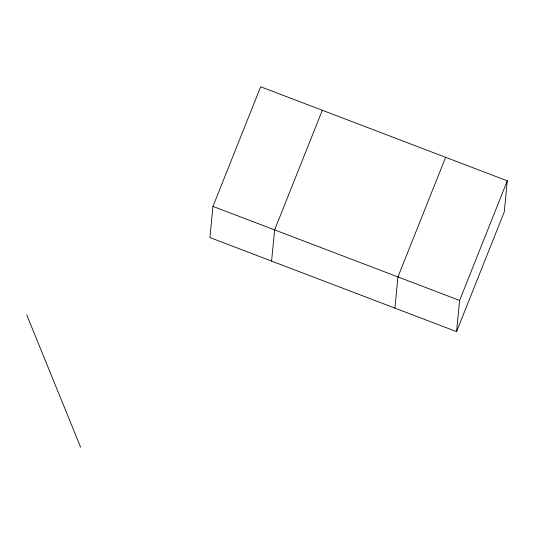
<?xml version="1.0" encoding="UTF-8"?>
<svg xmlns="http://www.w3.org/2000/svg" width="534" height="534" viewBox="0 0 534 534"><rect width="100%" height="100%" fill="white"/><g stroke="black" fill="none" stroke-linecap="round" stroke-linejoin="round"><path stroke-width="0.8" d="M212.966 206.391L209.909 237.563L456.557 331.621L504.243 212.005L507.3 180.826L260.652 86.768L212.966 206.391L459.614 300.448L456.557 331.621M271.572 261.079L274.623 229.9L322.316 110.284M394.893 308.105L397.95 276.932L445.636 157.316M459.614 300.448L507.3 180.826M26.7 314.8L80.627 447.232"/></g></svg>
